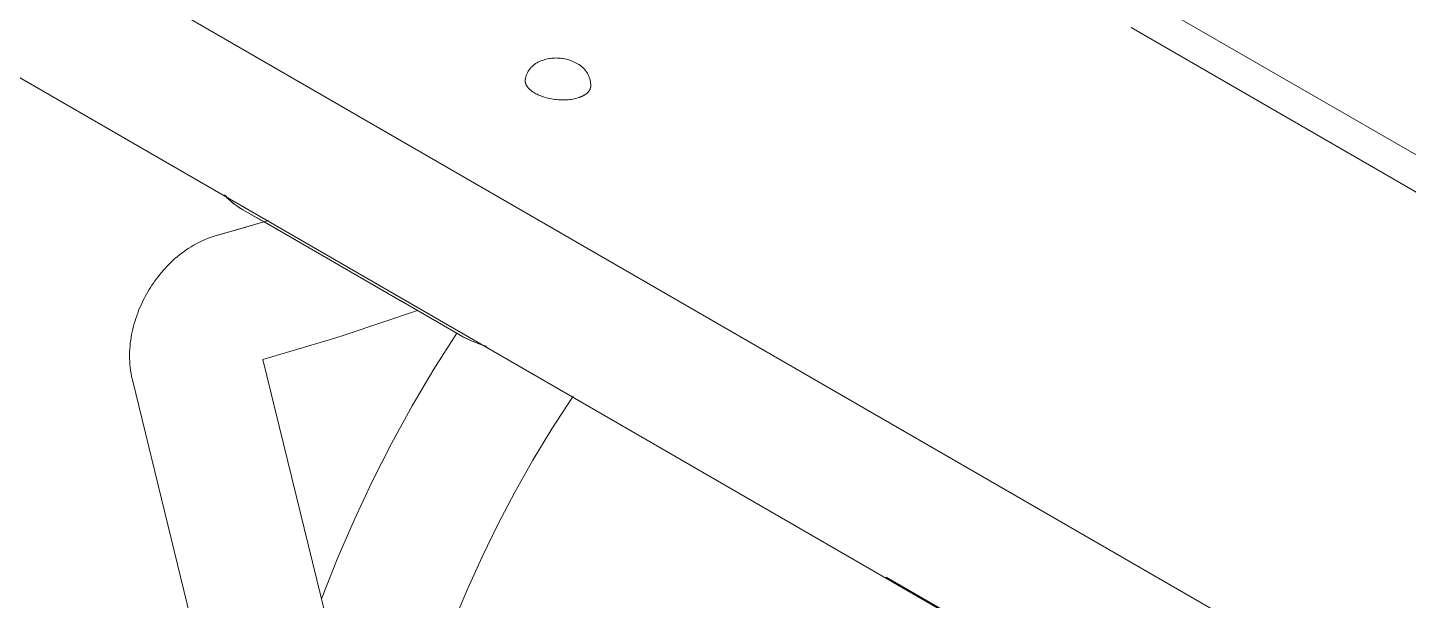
# Model space of a CAD drawing. Header units: millimetres. Extents: x -75 to 3710, y -20 to 2482.
# Drawn here: x 2505 to 2753.6, y 1238.3 to 1341.4 of the extents above; entities that cross this region are included whole.
import ezdxf

# ---------------------------------------------------------------- set-up
doc = ezdxf.new("R2010")
doc.units = ezdxf.units.MM
doc.layers.add('ZANO_R', color=7, linetype='Continuous', lineweight=0)

msp = doc.modelspace()

# ---------------------------------------------------------------- linework, layer by layer
at = {"layer": 'ZANO_R'}
for p, q in [((2546.64, 1438.74), (3541.44, 864.39)), ((3440.53, 819.73), (2445.72, 1394.08)), ((2603.52, 1274.64), (2441.46, 1368.21)), ((2703.69, 1341.36), (3374.37, 954.14)), ((2596.5, 1334.89), (2596.62, 1334.97)), ((2596.5, 1334.89), (2596.62, 1334.97)), ((2596.5, 1334.89), (2596.62, 1334.97)), ((2596.62, 1334.97), (2596.75, 1335.05)), ((2596.62, 1334.97), (2596.75, 1335.05)), ((2596.62, 1334.97), (2596.75, 1335.05)), ((2596.75, 1335.05), (2596.88, 1335.12)), ((2596.75, 1335.05), (2596.88, 1335.12)), ((2596.75, 1335.05), (2596.88, 1335.12)), ((2596.88, 1335.12), (2597.01, 1335.18)), ((2596.88, 1335.12), (2597.01, 1335.18)), ((2596.88, 1335.12), (2597.01, 1335.18)), ((2597.01, 1335.18), (2597.15, 1335.25)), ((2597.01, 1335.18), (2597.15, 1335.25)), ((2597.01, 1335.18), (2597.15, 1335.25)), ((2597.15, 1335.25), (2597.28, 1335.3)), ((2597.15, 1335.25), (2597.28, 1335.3)), ((2597.15, 1335.25), (2597.28, 1335.3)), ((2597.28, 1335.3), (2597.42, 1335.36)), ((2597.28, 1335.3), (2597.42, 1335.36)), ((2597.28, 1335.3), (2597.42, 1335.36)), ((2597.42, 1335.36), (2597.66, 1335.45)), ((2597.42, 1335.36), (2597.66, 1335.45)), ((2597.42, 1335.36), (2597.66, 1335.45)), ((2597.66, 1335.45), (2597.91, 1335.53)), ((2597.66, 1335.45), (2597.91, 1335.53)), ((2597.66, 1335.45), (2597.91, 1335.53)), ((2597.91, 1335.53), (2598.16, 1335.61)), ((2597.91, 1335.53), (2598.16, 1335.61)), ((2597.91, 1335.53), (2598.16, 1335.61)), ((2598.16, 1335.61), (2598.4, 1335.67)), ((2598.16, 1335.61), (2598.4, 1335.67)), ((2598.16, 1335.61), (2598.4, 1335.67)), ((2598.4, 1335.67), (2598.66, 1335.73)), ((2598.4, 1335.67), (2598.66, 1335.73)), ((2598.4, 1335.67), (2598.66, 1335.73)), ((2598.66, 1335.73), (2598.91, 1335.78)), ((2598.66, 1335.73), (2598.91, 1335.78)), ((2598.66, 1335.73), (2598.91, 1335.78)), ((2598.91, 1335.78), (2599.16, 1335.82)), ((2598.91, 1335.78), (2599.16, 1335.82)), ((2598.91, 1335.78), (2599.16, 1335.82)), ((2599.16, 1335.82), (2599.42, 1335.85)), ((2599.16, 1335.82), (2599.42, 1335.85)), ((2599.16, 1335.82), (2599.42, 1335.85)), ((2599.42, 1335.85), (2599.68, 1335.88)), ((2599.42, 1335.85), (2599.68, 1335.88)), ((2599.42, 1335.85), (2599.68, 1335.88)), ((2599.68, 1335.88), (2599.94, 1335.89)), ((2599.68, 1335.88), (2599.94, 1335.89)), ((2599.68, 1335.88), (2599.94, 1335.89)), ((2599.94, 1335.89), (2600.19, 1335.9)), ((2599.94, 1335.89), (2600.19, 1335.9)), ((2599.94, 1335.89), (2600.19, 1335.9)), ((2600.19, 1335.9), (2600.45, 1335.89)), ((2600.19, 1335.9), (2600.45, 1335.89)), ((2600.19, 1335.9), (2600.45, 1335.89)), ((2600.45, 1335.89), (2600.71, 1335.88)), ((2600.45, 1335.89), (2600.71, 1335.88)), ((2600.45, 1335.89), (2600.71, 1335.88)), ((2600.71, 1335.88), (2600.97, 1335.86)), ((2600.71, 1335.88), (2600.97, 1335.86)), ((2600.71, 1335.88), (2600.97, 1335.86)), ((2600.97, 1335.86), (2601.22, 1335.83)), ((2600.97, 1335.86), (2601.22, 1335.83)), ((2600.97, 1335.86), (2601.22, 1335.83)), ((2601.22, 1335.83), (2601.48, 1335.79)), ((2601.22, 1335.83), (2601.48, 1335.79)), ((2601.22, 1335.83), (2601.48, 1335.79)), ((2601.48, 1335.79), (2601.73, 1335.74)), ((2601.48, 1335.79), (2601.73, 1335.74)), ((2601.48, 1335.79), (2601.73, 1335.74)), ((2601.73, 1335.74), (2601.98, 1335.69)), ((2601.73, 1335.74), (2601.98, 1335.69)), ((2601.73, 1335.74), (2601.98, 1335.69)), ((2601.98, 1335.69), (2602.23, 1335.62)), ((2601.98, 1335.69), (2602.23, 1335.62)), ((2601.98, 1335.69), (2602.23, 1335.62)), ((2602.23, 1335.62), (2602.48, 1335.55)), ((2602.23, 1335.62), (2602.48, 1335.55)), ((2602.23, 1335.62), (2602.48, 1335.55)), ((2602.48, 1335.55), (2602.73, 1335.46)), ((2602.48, 1335.55), (2602.73, 1335.46)), ((2602.48, 1335.55), (2602.73, 1335.46)), ((2602.73, 1335.46), (2602.97, 1335.37)), ((2602.73, 1335.46), (2602.97, 1335.37)), ((2602.73, 1335.46), (2602.97, 1335.37)), ((2602.97, 1335.37), (2603.21, 1335.28)), ((2602.97, 1335.37), (2603.21, 1335.28)), ((2602.97, 1335.37), (2603.21, 1335.28)), ((2603.21, 1335.28), (2603.44, 1335.17)), ((2603.21, 1335.28), (2603.44, 1335.17)), ((2603.21, 1335.28), (2603.44, 1335.17)), ((2603.44, 1335.17), (2603.67, 1335.05)), ((2603.44, 1335.17), (2603.67, 1335.05)), ((2603.44, 1335.17), (2603.67, 1335.05)), ((2603.67, 1335.05), (2603.9, 1334.93)), ((2603.67, 1335.05), (2603.9, 1334.93)), ((2603.67, 1335.05), (2603.9, 1334.93)), ((2603.9, 1334.93), (2604.04, 1334.86)), ((2603.9, 1334.93), (2604.04, 1334.86)), ((2603.9, 1334.93), (2604.04, 1334.86)), ((2594.72, 1332.42), (2594.76, 1332.56)), ((2594.72, 1332.42), (2594.76, 1332.56)), ((2594.72, 1332.42), (2594.76, 1332.56)), ((2594.76, 1332.56), (2594.8, 1332.7)), ((2594.76, 1332.56), (2594.8, 1332.7)), ((2594.76, 1332.56), (2594.8, 1332.7)), ((2594.8, 1332.7), (2594.86, 1332.84)), ((2594.8, 1332.7), (2594.86, 1332.84)), ((2594.8, 1332.7), (2594.86, 1332.84)), ((2594.86, 1332.84), (2594.91, 1332.98)), ((2594.86, 1332.84), (2594.91, 1332.98)), ((2594.86, 1332.84), (2594.91, 1332.98)), ((2594.91, 1332.98), (2594.97, 1333.11)), ((2594.91, 1332.98), (2594.97, 1333.11)), ((2594.91, 1332.98), (2594.97, 1333.11)), ((2594.97, 1333.11), (2595.04, 1333.25)), ((2594.97, 1333.11), (2595.04, 1333.25)), ((2594.97, 1333.11), (2595.04, 1333.25)), ((2595.04, 1333.25), (2595.1, 1333.38)), ((2595.04, 1333.25), (2595.1, 1333.38)), ((2595.04, 1333.25), (2595.1, 1333.38)), ((2595.1, 1333.38), (2595.18, 1333.51)), ((2595.1, 1333.38), (2595.18, 1333.51)), ((2595.1, 1333.38), (2595.18, 1333.51)), ((2595.18, 1333.51), (2595.26, 1333.63)), ((2595.18, 1333.51), (2595.26, 1333.63)), ((2595.18, 1333.51), (2595.26, 1333.63)), ((2595.26, 1333.63), (2595.34, 1333.75)), ((2595.26, 1333.63), (2595.34, 1333.75)), ((2595.26, 1333.63), (2595.34, 1333.75)), ((2595.34, 1333.75), (2595.43, 1333.88)), ((2595.34, 1333.75), (2595.43, 1333.88)), ((2595.34, 1333.75), (2595.43, 1333.88)), ((2595.43, 1333.88), (2595.52, 1333.99)), ((2595.43, 1333.88), (2595.52, 1333.99)), ((2595.43, 1333.88), (2595.52, 1333.99)), ((2595.52, 1333.99), (2595.61, 1334.11)), ((2595.52, 1333.99), (2595.61, 1334.11)), ((2595.52, 1333.99), (2595.61, 1334.11)), ((2595.61, 1334.11), (2595.71, 1334.22)), ((2595.61, 1334.11), (2595.71, 1334.22)), ((2595.61, 1334.11), (2595.71, 1334.22)), ((2595.71, 1334.22), (2595.81, 1334.33)), ((2595.71, 1334.22), (2595.81, 1334.33)), ((2595.71, 1334.22), (2595.81, 1334.33)), ((2595.81, 1334.33), (2595.92, 1334.43)), ((2595.81, 1334.33), (2595.92, 1334.43)), ((2595.81, 1334.33), (2595.92, 1334.43)), ((2595.92, 1334.43), (2596.03, 1334.53)), ((2595.92, 1334.43), (2596.03, 1334.53)), ((2595.92, 1334.43), (2596.03, 1334.53)), ((2596.03, 1334.53), (2596.14, 1334.63)), ((2596.03, 1334.53), (2596.14, 1334.63)), ((2596.03, 1334.53), (2596.14, 1334.63)), ((2596.14, 1334.63), (2596.26, 1334.72)), ((2596.14, 1334.63), (2596.26, 1334.72)), ((2596.14, 1334.63), (2596.26, 1334.72)), ((2596.26, 1334.72), (2596.38, 1334.81)), ((2596.26, 1334.72), (2596.38, 1334.81)), ((2596.26, 1334.72), (2596.38, 1334.81)), ((2596.38, 1334.81), (2596.5, 1334.89)), ((2596.38, 1334.81), (2596.5, 1334.89)), ((2596.38, 1334.81), (2596.5, 1334.89)), ((2604.04, 1334.86), (2604.18, 1334.78)), ((2604.04, 1334.86), (2604.18, 1334.78)), ((2604.04, 1334.86), (2604.18, 1334.78)), ((2604.18, 1334.78), (2604.31, 1334.7)), ((2604.18, 1334.78), (2604.31, 1334.7)), ((2604.18, 1334.78), (2604.31, 1334.7)), ((2604.31, 1334.7), (2604.44, 1334.62)), ((2604.31, 1334.7), (2604.44, 1334.62)), ((2604.31, 1334.7), (2604.44, 1334.62)), ((2604.44, 1334.62), (2604.57, 1334.53)), ((2604.44, 1334.62), (2604.57, 1334.53)), ((2604.44, 1334.62), (2604.57, 1334.53)), ((2604.57, 1334.53), (2604.69, 1334.43)), ((2604.57, 1334.53), (2604.69, 1334.43)), ((2604.57, 1334.53), (2604.69, 1334.43)), ((2604.69, 1334.43), (2604.82, 1334.33)), ((2604.69, 1334.43), (2604.82, 1334.33)), ((2604.69, 1334.43), (2604.82, 1334.33)), ((2604.82, 1334.33), (2604.93, 1334.23)), ((2604.82, 1334.33), (2604.93, 1334.23)), ((2604.82, 1334.33), (2604.93, 1334.23)), ((2604.93, 1334.23), (2605.05, 1334.12)), ((2604.93, 1334.23), (2605.05, 1334.12)), ((2604.93, 1334.23), (2605.05, 1334.12)), ((2605.05, 1334.12), (2605.16, 1334.01)), ((2605.05, 1334.12), (2605.16, 1334.01)), ((2605.05, 1334.12), (2605.16, 1334.01)), ((2605.16, 1334.01), (2605.27, 1333.9)), ((2605.16, 1334.01), (2605.27, 1333.9)), ((2605.16, 1334.01), (2605.27, 1333.9)), ((2605.27, 1333.9), (2605.37, 1333.78)), ((2605.27, 1333.9), (2605.37, 1333.78)), ((2605.27, 1333.9), (2605.37, 1333.78)), ((2605.37, 1333.78), (2605.47, 1333.66)), ((2605.37, 1333.78), (2605.47, 1333.66)), ((2605.37, 1333.78), (2605.47, 1333.66)), ((2605.47, 1333.66), (2605.56, 1333.53)), ((2605.47, 1333.66), (2605.56, 1333.53)), ((2605.47, 1333.66), (2605.56, 1333.53)), ((2605.56, 1333.53), (2605.65, 1333.4)), ((2605.56, 1333.53), (2605.65, 1333.4)), ((2605.56, 1333.53), (2605.65, 1333.4)), ((2605.65, 1333.4), (2605.74, 1333.27)), ((2605.65, 1333.4), (2605.74, 1333.27)), ((2605.65, 1333.4), (2605.74, 1333.27)), ((2605.74, 1333.27), (2605.82, 1333.14)), ((2605.74, 1333.27), (2605.82, 1333.14)), ((2605.74, 1333.27), (2605.82, 1333.14)), ((2605.82, 1333.14), (2605.89, 1333)), ((2605.82, 1333.14), (2605.89, 1333)), ((2605.82, 1333.14), (2605.89, 1333)), ((2605.89, 1333), (2605.96, 1332.86)), ((2605.89, 1333), (2605.96, 1332.86)), ((2605.89, 1333), (2605.96, 1332.86)), ((2605.96, 1332.86), (2606.03, 1332.72)), ((2605.96, 1332.86), (2606.03, 1332.72)), ((2605.96, 1332.86), (2606.03, 1332.72)), ((2606.03, 1332.72), (2606.09, 1332.57)), ((2606.03, 1332.72), (2606.09, 1332.57)), ((2606.03, 1332.72), (2606.09, 1332.57)), ((2606.09, 1332.57), (2606.15, 1332.43)), ((2606.09, 1332.57), (2606.15, 1332.43)), ((2606.09, 1332.57), (2606.15, 1332.43)), ((2594.62, 1331.94), (2594.63, 1331.98)), ((2594.62, 1331.94), (2594.63, 1331.98)), ((2594.62, 1331.94), (2594.63, 1331.98)), ((2594.62, 1331.9), (2594.62, 1331.94)), ((2594.62, 1331.9), (2594.62, 1331.94)), ((2594.62, 1331.9), (2594.62, 1331.94)), ((2594.62, 1331.86), (2594.62, 1331.9)), ((2594.62, 1331.86), (2594.62, 1331.9)), ((2594.62, 1331.86), (2594.62, 1331.9)), ((2594.62, 1331.82), (2594.62, 1331.86)), ((2594.62, 1331.82), (2594.62, 1331.86)), ((2594.62, 1331.82), (2594.62, 1331.86)), ((2594.62, 1331.78), (2594.62, 1331.82)), ((2594.62, 1331.78), (2594.62, 1331.82)), ((2594.62, 1331.78), (2594.62, 1331.82)), ((2594.62, 1331.73), (2594.62, 1331.78)), ((2594.62, 1331.73), (2594.62, 1331.78)), ((2594.62, 1331.73), (2594.62, 1331.78)), ((2594.62, 1331.69), (2594.62, 1331.73)), ((2594.62, 1331.69), (2594.62, 1331.73)), ((2594.62, 1331.69), (2594.62, 1331.73)), ((2594.63, 1331.65), (2594.62, 1331.69)), ((2594.63, 1331.65), (2594.62, 1331.69)), ((2594.63, 1331.65), (2594.62, 1331.69)), ((2594.63, 1331.98), (2594.65, 1332.13)), ((2594.63, 1331.98), (2594.65, 1332.13)), ((2594.63, 1331.98), (2594.65, 1332.13)), ((2594.63, 1331.61), (2594.63, 1331.65)), ((2594.63, 1331.61), (2594.63, 1331.65)), ((2594.63, 1331.61), (2594.63, 1331.65)), ((2594.64, 1331.57), (2594.63, 1331.61)), ((2594.64, 1331.57), (2594.63, 1331.61)), ((2594.64, 1331.57), (2594.63, 1331.61)), ((2594.65, 1331.53), (2594.64, 1331.57)), ((2594.65, 1331.53), (2594.64, 1331.57)), ((2594.65, 1331.53), (2594.64, 1331.57)), ((2594.65, 1332.13), (2594.68, 1332.27)), ((2594.65, 1332.13), (2594.68, 1332.27)), ((2594.65, 1332.13), (2594.68, 1332.27)), ((2594.65, 1331.49), (2594.65, 1331.53)), ((2594.65, 1331.49), (2594.65, 1331.53)), ((2594.65, 1331.49), (2594.65, 1331.53)), ((2594.66, 1331.45), (2594.65, 1331.49)), ((2594.66, 1331.45), (2594.65, 1331.49)), ((2594.66, 1331.45), (2594.65, 1331.49)), ((2594.68, 1331.4), (2594.66, 1331.45)), ((2594.68, 1331.4), (2594.66, 1331.45)), ((2594.68, 1331.4), (2594.66, 1331.45)), ((2594.68, 1332.27), (2594.72, 1332.42)), ((2594.68, 1332.27), (2594.72, 1332.42)), ((2594.68, 1332.27), (2594.72, 1332.42)), ((2594.69, 1331.36), (2594.68, 1331.4)), ((2594.69, 1331.36), (2594.68, 1331.4)), ((2594.69, 1331.36), (2594.68, 1331.4)), ((2594.7, 1331.32), (2594.69, 1331.36)), ((2594.7, 1331.32), (2594.69, 1331.36)), ((2594.7, 1331.32), (2594.69, 1331.36)), ((2594.71, 1331.28), (2594.7, 1331.32)), ((2594.71, 1331.28), (2594.7, 1331.32)), ((2594.71, 1331.28), (2594.7, 1331.32)), ((2594.73, 1331.24), (2594.71, 1331.28)), ((2594.73, 1331.24), (2594.71, 1331.28)), ((2594.73, 1331.24), (2594.71, 1331.28)), ((2594.75, 1331.2), (2594.73, 1331.24)), ((2594.75, 1331.2), (2594.73, 1331.24)), ((2594.75, 1331.2), (2594.73, 1331.24)), ((2594.76, 1331.16), (2594.75, 1331.2)), ((2594.76, 1331.16), (2594.75, 1331.2)), ((2594.76, 1331.16), (2594.75, 1331.2)), ((2594.78, 1331.12), (2594.76, 1331.16)), ((2594.78, 1331.12), (2594.76, 1331.16)), ((2594.78, 1331.12), (2594.76, 1331.16)), ((2594.8, 1331.08), (2594.78, 1331.12)), ((2594.8, 1331.08), (2594.78, 1331.12)), ((2594.8, 1331.08), (2594.78, 1331.12)), ((2594.82, 1331.03), (2594.8, 1331.08)), ((2594.82, 1331.03), (2594.8, 1331.08)), ((2594.82, 1331.03), (2594.8, 1331.08)), ((2594.84, 1330.99), (2594.82, 1331.03)), ((2594.84, 1330.99), (2594.82, 1331.03)), ((2594.84, 1330.99), (2594.82, 1331.03)), ((2594.87, 1330.95), (2594.84, 1330.99)), ((2594.87, 1330.95), (2594.84, 1330.99)), ((2594.87, 1330.95), (2594.84, 1330.99)), ((2594.89, 1330.91), (2594.87, 1330.95)), ((2594.89, 1330.91), (2594.87, 1330.95)), ((2594.89, 1330.91), (2594.87, 1330.95)), ((2594.91, 1330.87), (2594.89, 1330.91)), ((2594.91, 1330.87), (2594.89, 1330.91)), ((2594.91, 1330.87), (2594.89, 1330.91)), ((2594.94, 1330.83), (2594.91, 1330.87)), ((2594.94, 1330.83), (2594.91, 1330.87)), ((2594.94, 1330.83), (2594.91, 1330.87)), ((2594.97, 1330.79), (2594.94, 1330.83)), ((2594.97, 1330.79), (2594.94, 1330.83)), ((2594.97, 1330.79), (2594.94, 1330.83)), ((2594.99, 1330.75), (2594.97, 1330.79)), ((2594.99, 1330.75), (2594.97, 1330.79)), ((2594.99, 1330.75), (2594.97, 1330.79)), ((2595.02, 1330.71), (2594.99, 1330.75)), ((2595.02, 1330.71), (2594.99, 1330.75)), ((2595.02, 1330.71), (2594.99, 1330.75)), ((2595.05, 1330.68), (2595.02, 1330.71)), ((2595.05, 1330.68), (2595.02, 1330.71)), ((2595.05, 1330.68), (2595.02, 1330.71)), ((2595.11, 1330.6), (2595.05, 1330.68)), ((2595.11, 1330.6), (2595.05, 1330.68)), ((2595.11, 1330.6), (2595.05, 1330.68)), ((2595.18, 1330.52), (2595.11, 1330.6)), ((2595.18, 1330.52), (2595.11, 1330.6)), ((2595.18, 1330.52), (2595.11, 1330.6)), ((2595.24, 1330.45), (2595.18, 1330.52)), ((2595.24, 1330.45), (2595.18, 1330.52)), ((2595.24, 1330.45), (2595.18, 1330.52)), ((2595.31, 1330.37), (2595.24, 1330.45)), ((2595.31, 1330.37), (2595.24, 1330.45)), ((2595.31, 1330.37), (2595.24, 1330.45)), ((2595.39, 1330.3), (2595.31, 1330.37)), ((2595.39, 1330.3), (2595.31, 1330.37)), ((2595.39, 1330.3), (2595.31, 1330.37)), ((2595.46, 1330.23), (2595.39, 1330.3)), ((2595.46, 1330.23), (2595.39, 1330.3)), ((2595.46, 1330.23), (2595.39, 1330.3)), ((2595.54, 1330.16), (2595.46, 1330.23)), ((2595.54, 1330.16), (2595.46, 1330.23)), ((2595.54, 1330.16), (2595.46, 1330.23)), ((2595.63, 1330.09), (2595.54, 1330.16)), ((2595.63, 1330.09), (2595.54, 1330.16)), ((2595.63, 1330.09), (2595.54, 1330.16)), ((2595.71, 1330.02), (2595.63, 1330.09)), ((2595.71, 1330.02), (2595.63, 1330.09)), ((2595.71, 1330.02), (2595.63, 1330.09)), ((2595.8, 1329.95), (2595.71, 1330.02)), ((2595.8, 1329.95), (2595.71, 1330.02)), ((2595.8, 1329.95), (2595.71, 1330.02)), ((2595.89, 1329.89), (2595.8, 1329.95)), ((2595.89, 1329.89), (2595.8, 1329.95)), ((2595.89, 1329.89), (2595.8, 1329.95)), ((2606.11, 1329.96), (2606.09, 1329.93)), ((2606.11, 1329.96), (2606.09, 1329.93)), ((2606.11, 1329.96), (2606.09, 1329.93)), ((2606.13, 1329.99), (2606.11, 1329.96)), ((2606.13, 1329.99), (2606.11, 1329.96)), ((2606.13, 1329.99), (2606.11, 1329.96)), ((2606.15, 1330.03), (2606.13, 1329.99)), ((2606.15, 1330.03), (2606.13, 1329.99)), ((2606.15, 1330.03), (2606.13, 1329.99)), ((2606.15, 1332.43), (2606.2, 1332.28)), ((2606.15, 1332.43), (2606.2, 1332.28)), ((2606.15, 1332.43), (2606.2, 1332.28)), ((2606.17, 1330.06), (2606.15, 1330.03)), ((2606.17, 1330.06), (2606.15, 1330.03)), ((2606.17, 1330.06), (2606.15, 1330.03)), ((2606.19, 1330.09), (2606.17, 1330.06)), ((2606.19, 1330.09), (2606.17, 1330.06)), ((2606.19, 1330.09), (2606.17, 1330.06)), ((2606.21, 1330.12), (2606.19, 1330.09)), ((2606.21, 1330.12), (2606.19, 1330.09)), ((2606.21, 1330.12), (2606.19, 1330.09)), ((2606.2, 1332.28), (2606.24, 1332.13)), ((2606.2, 1332.28), (2606.24, 1332.13)), ((2606.2, 1332.28), (2606.24, 1332.13)), ((2606.23, 1330.15), (2606.21, 1330.12)), ((2606.23, 1330.15), (2606.21, 1330.12)), ((2606.23, 1330.15), (2606.21, 1330.12)), ((2606.25, 1330.19), (2606.23, 1330.15)), ((2606.25, 1330.19), (2606.23, 1330.15)), ((2606.25, 1330.19), (2606.23, 1330.15)), ((2606.24, 1332.13), (2606.29, 1331.98)), ((2606.24, 1332.13), (2606.29, 1331.98)), ((2606.24, 1332.13), (2606.29, 1331.98)), ((2606.26, 1330.22), (2606.25, 1330.19)), ((2606.26, 1330.22), (2606.25, 1330.19)), ((2606.26, 1330.22), (2606.25, 1330.19)), ((2606.28, 1330.25), (2606.26, 1330.22)), ((2606.28, 1330.25), (2606.26, 1330.22)), ((2606.28, 1330.25), (2606.26, 1330.22)), ((2606.3, 1330.29), (2606.28, 1330.25)), ((2606.3, 1330.29), (2606.28, 1330.25)), ((2606.3, 1330.29), (2606.28, 1330.25)), ((2606.29, 1331.98), (2606.32, 1331.83)), ((2606.29, 1331.98), (2606.32, 1331.83)), ((2606.29, 1331.98), (2606.32, 1331.83)), ((2606.31, 1330.32), (2606.3, 1330.29)), ((2606.31, 1330.32), (2606.3, 1330.29)), ((2606.31, 1330.32), (2606.3, 1330.29)), ((2606.32, 1330.35), (2606.31, 1330.32)), ((2606.32, 1330.35), (2606.31, 1330.32)), ((2606.32, 1330.35), (2606.31, 1330.32)), ((2606.32, 1331.83), (2606.35, 1331.67)), ((2606.32, 1331.83), (2606.35, 1331.67)), ((2606.32, 1331.83), (2606.35, 1331.67)), ((2606.34, 1330.39), (2606.32, 1330.35)), ((2606.34, 1330.39), (2606.32, 1330.35)), ((2606.34, 1330.39), (2606.32, 1330.35)), ((2606.35, 1330.42), (2606.34, 1330.39)), ((2606.35, 1330.42), (2606.34, 1330.39)), ((2606.35, 1330.42), (2606.34, 1330.39)), ((2606.35, 1331.67), (2606.37, 1331.52)), ((2606.35, 1331.67), (2606.37, 1331.52)), ((2606.35, 1331.67), (2606.37, 1331.52)), ((2606.36, 1330.46), (2606.35, 1330.42)), ((2606.36, 1330.46), (2606.35, 1330.42)), ((2606.36, 1330.46), (2606.35, 1330.42)), ((2606.37, 1330.49), (2606.36, 1330.46)), ((2606.37, 1330.49), (2606.36, 1330.46)), ((2606.37, 1330.49), (2606.36, 1330.46)), ((2606.37, 1331.52), (2606.39, 1331.36)), ((2606.37, 1331.52), (2606.39, 1331.36)), ((2606.37, 1331.52), (2606.39, 1331.36)), ((2606.38, 1330.52), (2606.37, 1330.49)), ((2606.38, 1330.52), (2606.37, 1330.49)), ((2606.38, 1330.52), (2606.37, 1330.49)), ((2606.39, 1330.56), (2606.38, 1330.52)), ((2606.39, 1330.56), (2606.38, 1330.52)), ((2606.39, 1330.56), (2606.38, 1330.52)), ((2606.39, 1331.36), (2606.41, 1331.2)), ((2606.39, 1331.36), (2606.41, 1331.2)), ((2606.39, 1331.36), (2606.41, 1331.2)), ((2606.4, 1330.63), (2606.39, 1330.59)), ((2606.4, 1330.63), (2606.39, 1330.59)), ((2606.4, 1330.63), (2606.39, 1330.59)), ((2606.39, 1330.59), (2606.39, 1330.56)), ((2606.39, 1330.59), (2606.39, 1330.56)), ((2606.39, 1330.59), (2606.39, 1330.56)), ((2606.41, 1330.66), (2606.4, 1330.63)), ((2606.41, 1330.66), (2606.4, 1330.63)), ((2606.41, 1330.66), (2606.4, 1330.63)), ((2606.41, 1331.2), (2606.42, 1331.05)), ((2606.41, 1331.2), (2606.42, 1331.05)), ((2606.41, 1331.2), (2606.42, 1331.05)), ((2606.42, 1330.73), (2606.41, 1330.7)), ((2606.42, 1330.73), (2606.41, 1330.7)), ((2606.42, 1330.73), (2606.41, 1330.7)), ((2606.41, 1330.7), (2606.41, 1330.66)), ((2606.41, 1330.7), (2606.41, 1330.66)), ((2606.41, 1330.7), (2606.41, 1330.66)), ((2606.42, 1331.05), (2606.42, 1330.89)), ((2606.42, 1331.05), (2606.42, 1330.89)), ((2606.42, 1331.05), (2606.42, 1330.89)), ((2606.42, 1330.89), (2606.42, 1330.73)), ((2606.42, 1330.89), (2606.42, 1330.73)), ((2606.42, 1330.89), (2606.42, 1330.73)), ((2595.98, 1329.82), (2595.89, 1329.89)), ((2595.98, 1329.82), (2595.89, 1329.89)), ((2595.98, 1329.82), (2595.89, 1329.89)), ((2596.07, 1329.76), (2595.98, 1329.82)), ((2596.07, 1329.76), (2595.98, 1329.82)), ((2596.07, 1329.76), (2595.98, 1329.82)), ((2596.17, 1329.7), (2596.07, 1329.76)), ((2596.17, 1329.7), (2596.07, 1329.76)), ((2596.17, 1329.7), (2596.07, 1329.76)), ((2596.27, 1329.64), (2596.17, 1329.7)), ((2596.27, 1329.64), (2596.17, 1329.7)), ((2596.27, 1329.64), (2596.17, 1329.7)), ((2596.36, 1329.58), (2596.27, 1329.64)), ((2596.36, 1329.58), (2596.27, 1329.64)), ((2596.36, 1329.58), (2596.27, 1329.64)), ((2596.55, 1329.47), (2596.36, 1329.58)), ((2596.55, 1329.47), (2596.36, 1329.58)), ((2596.55, 1329.47), (2596.36, 1329.58)), ((2596.76, 1329.37), (2596.55, 1329.47)), ((2596.76, 1329.37), (2596.55, 1329.47)), ((2596.76, 1329.37), (2596.55, 1329.47)), ((2596.97, 1329.27), (2596.76, 1329.37)), ((2596.97, 1329.27), (2596.76, 1329.37)), ((2596.97, 1329.27), (2596.76, 1329.37)), ((2597.2, 1329.17), (2596.97, 1329.27)), ((2597.2, 1329.17), (2596.97, 1329.27)), ((2597.2, 1329.17), (2596.97, 1329.27)), ((2597.43, 1329.07), (2597.2, 1329.17)), ((2597.43, 1329.07), (2597.2, 1329.17)), ((2597.43, 1329.07), (2597.2, 1329.17)), ((2597.68, 1328.98), (2597.43, 1329.07)), ((2597.68, 1328.98), (2597.43, 1329.07)), ((2597.68, 1328.98), (2597.43, 1329.07)), ((2597.93, 1328.9), (2597.68, 1328.98)), ((2597.93, 1328.9), (2597.68, 1328.98)), ((2597.93, 1328.9), (2597.68, 1328.98)), ((2598.2, 1328.81), (2597.93, 1328.9)), ((2598.2, 1328.81), (2597.93, 1328.9)), ((2598.2, 1328.81), (2597.93, 1328.9)), ((2598.47, 1328.74), (2598.2, 1328.81)), ((2598.47, 1328.74), (2598.2, 1328.81)), ((2598.47, 1328.74), (2598.2, 1328.81)), ((2598.75, 1328.67), (2598.47, 1328.74)), ((2598.75, 1328.67), (2598.47, 1328.74)), ((2598.75, 1328.67), (2598.47, 1328.74)), ((2599.04, 1328.6), (2598.75, 1328.67)), ((2599.04, 1328.6), (2598.75, 1328.67)), ((2599.04, 1328.6), (2598.75, 1328.67)), ((2599.33, 1328.55), (2599.04, 1328.6)), ((2599.33, 1328.55), (2599.04, 1328.6)), ((2599.33, 1328.55), (2599.04, 1328.6)), ((2599.63, 1328.5), (2599.33, 1328.55)), ((2599.63, 1328.5), (2599.33, 1328.55)), ((2599.63, 1328.5), (2599.33, 1328.55)), ((2599.94, 1328.45), (2599.63, 1328.5)), ((2599.94, 1328.45), (2599.63, 1328.5)), ((2599.94, 1328.45), (2599.63, 1328.5)), ((2600.24, 1328.42), (2599.94, 1328.45)), ((2600.24, 1328.42), (2599.94, 1328.45)), ((2600.24, 1328.42), (2599.94, 1328.45)), ((2600.54, 1328.39), (2600.24, 1328.42)), ((2600.54, 1328.39), (2600.24, 1328.42)), ((2600.54, 1328.39), (2600.24, 1328.42)), ((2600.85, 1328.37), (2600.54, 1328.39)), ((2600.85, 1328.37), (2600.54, 1328.39)), ((2600.85, 1328.37), (2600.54, 1328.39)), ((2601.15, 1328.36), (2600.85, 1328.37)), ((2601.15, 1328.36), (2600.85, 1328.37)), ((2601.15, 1328.36), (2600.85, 1328.37)), ((2601.46, 1328.36), (2601.15, 1328.36)), ((2601.46, 1328.36), (2601.15, 1328.36)), ((2601.46, 1328.36), (2601.15, 1328.36)), ((2601.75, 1328.36), (2601.46, 1328.36)), ((2601.75, 1328.36), (2601.46, 1328.36)), ((2601.75, 1328.36), (2601.46, 1328.36)), ((2602.05, 1328.37), (2601.75, 1328.36)), ((2602.05, 1328.37), (2601.75, 1328.36)), ((2602.05, 1328.37), (2601.75, 1328.36)), ((2602.33, 1328.39), (2602.05, 1328.37)), ((2602.33, 1328.39), (2602.05, 1328.37)), ((2602.33, 1328.39), (2602.05, 1328.37)), ((2602.61, 1328.42), (2602.33, 1328.39)), ((2602.61, 1328.42), (2602.33, 1328.39)), ((2602.61, 1328.42), (2602.33, 1328.39)), ((2602.89, 1328.45), (2602.61, 1328.42)), ((2602.89, 1328.45), (2602.61, 1328.42)), ((2602.89, 1328.45), (2602.61, 1328.42)), ((2603.15, 1328.49), (2602.89, 1328.45)), ((2603.15, 1328.49), (2602.89, 1328.45)), ((2603.15, 1328.49), (2602.89, 1328.45)), ((2603.41, 1328.54), (2603.15, 1328.49)), ((2603.41, 1328.54), (2603.15, 1328.49)), ((2603.41, 1328.54), (2603.15, 1328.49)), ((2603.65, 1328.6), (2603.41, 1328.54)), ((2603.65, 1328.6), (2603.41, 1328.54)), ((2603.65, 1328.6), (2603.41, 1328.54)), ((2603.89, 1328.65), (2603.65, 1328.6)), ((2603.89, 1328.65), (2603.65, 1328.6)), ((2603.89, 1328.65), (2603.65, 1328.6)), ((2604.11, 1328.72), (2603.89, 1328.65)), ((2604.11, 1328.72), (2603.89, 1328.65)), ((2604.11, 1328.72), (2603.89, 1328.65)), ((2604.32, 1328.79), (2604.11, 1328.72)), ((2604.32, 1328.79), (2604.11, 1328.72)), ((2604.32, 1328.79), (2604.11, 1328.72)), ((2604.42, 1328.82), (2604.32, 1328.79)), ((2604.42, 1328.82), (2604.32, 1328.79)), ((2604.42, 1328.82), (2604.32, 1328.79)), ((2604.52, 1328.86), (2604.42, 1328.82)), ((2604.52, 1328.86), (2604.42, 1328.82)), ((2604.52, 1328.86), (2604.42, 1328.82)), ((2604.62, 1328.9), (2604.52, 1328.86)), ((2604.62, 1328.9), (2604.52, 1328.86)), ((2604.62, 1328.9), (2604.52, 1328.86)), ((2604.71, 1328.94), (2604.62, 1328.9)), ((2604.71, 1328.94), (2604.62, 1328.9)), ((2604.71, 1328.94), (2604.62, 1328.9)), ((2604.8, 1328.97), (2604.71, 1328.94)), ((2604.8, 1328.97), (2604.71, 1328.94)), ((2604.8, 1328.97), (2604.71, 1328.94)), ((2604.88, 1329.01), (2604.8, 1328.97)), ((2604.88, 1329.01), (2604.8, 1328.97)), ((2604.88, 1329.01), (2604.8, 1328.97)), ((2604.96, 1329.05), (2604.88, 1329.01)), ((2604.96, 1329.05), (2604.88, 1329.01)), ((2604.96, 1329.05), (2604.88, 1329.01)), ((2605.04, 1329.09), (2604.96, 1329.05)), ((2605.04, 1329.09), (2604.96, 1329.05)), ((2605.04, 1329.09), (2604.96, 1329.05)), ((2605.12, 1329.14), (2605.04, 1329.09)), ((2605.12, 1329.14), (2605.04, 1329.09)), ((2605.12, 1329.14), (2605.04, 1329.09)), ((2605.2, 1329.18), (2605.12, 1329.14)), ((2605.2, 1329.18), (2605.12, 1329.14)), ((2605.2, 1329.18), (2605.12, 1329.14)), ((2605.28, 1329.23), (2605.2, 1329.18)), ((2605.28, 1329.23), (2605.2, 1329.18)), ((2605.28, 1329.23), (2605.2, 1329.18)), ((2605.35, 1329.27), (2605.28, 1329.23)), ((2605.35, 1329.27), (2605.28, 1329.23)), ((2605.35, 1329.27), (2605.28, 1329.23)), ((2605.43, 1329.32), (2605.35, 1329.27)), ((2605.43, 1329.32), (2605.35, 1329.27)), ((2605.43, 1329.32), (2605.35, 1329.27)), ((2605.5, 1329.37), (2605.43, 1329.32)), ((2605.5, 1329.37), (2605.43, 1329.32)), ((2605.5, 1329.37), (2605.43, 1329.32)), ((2605.57, 1329.42), (2605.5, 1329.37)), ((2605.57, 1329.42), (2605.5, 1329.37)), ((2605.57, 1329.42), (2605.5, 1329.37)), ((2605.64, 1329.47), (2605.57, 1329.42)), ((2605.64, 1329.47), (2605.57, 1329.42)), ((2605.64, 1329.47), (2605.57, 1329.42)), ((2605.7, 1329.53), (2605.64, 1329.47)), ((2605.7, 1329.53), (2605.64, 1329.47)), ((2605.7, 1329.53), (2605.64, 1329.47)), ((2605.76, 1329.58), (2605.7, 1329.53)), ((2605.76, 1329.58), (2605.7, 1329.53)), ((2605.76, 1329.58), (2605.7, 1329.53)), ((2605.82, 1329.64), (2605.76, 1329.58)), ((2605.82, 1329.64), (2605.76, 1329.58)), ((2605.82, 1329.64), (2605.76, 1329.58)), ((2605.88, 1329.69), (2605.82, 1329.64)), ((2605.88, 1329.69), (2605.82, 1329.64)), ((2605.88, 1329.69), (2605.82, 1329.64)), ((2605.94, 1329.75), (2605.88, 1329.69)), ((2605.94, 1329.75), (2605.88, 1329.69)), ((2605.94, 1329.75), (2605.88, 1329.69)), ((2605.99, 1329.81), (2605.94, 1329.75)), ((2605.99, 1329.81), (2605.94, 1329.75)), ((2605.99, 1329.81), (2605.94, 1329.75)), ((2606.02, 1329.84), (2605.99, 1329.81)), ((2606.02, 1329.84), (2605.99, 1329.81)), ((2606.02, 1329.84), (2605.99, 1329.81)), ((2606.04, 1329.87), (2606.02, 1329.84)), ((2606.04, 1329.87), (2606.02, 1329.84)), ((2606.04, 1329.87), (2606.02, 1329.84)), ((2606.06, 1329.9), (2606.04, 1329.87)), ((2606.06, 1329.9), (2606.04, 1329.87)), ((2606.06, 1329.9), (2606.04, 1329.87)), ((2606.09, 1329.93), (2606.06, 1329.9)), ((2606.09, 1329.93), (2606.06, 1329.9)), ((2606.09, 1329.93), (2606.06, 1329.9)), ((2540.76, 1310.94), (2540.47, 1311.26)), ((2540.76, 1310.94), (2540.47, 1311.26)), ((2540.76, 1310.94), (2540.47, 1311.26)), ((2541.06, 1310.64), (2540.76, 1310.94)), ((2541.05, 1310.64), (2540.76, 1310.94)), ((2541.06, 1310.64), (2540.76, 1310.94)), ((2541.2, 1310.49), (2540.87, 1310.81)), ((2541.37, 1310.34), (2541.05, 1310.64)), ((2541.37, 1310.34), (2541.06, 1310.64)), ((2541.37, 1310.34), (2541.06, 1310.64)), ((2541.54, 1310.18), (2541.2, 1310.49)), ((2541.69, 1310.06), (2541.37, 1310.34)), ((2541.69, 1310.06), (2541.37, 1310.34)), ((2541.69, 1310.06), (2541.37, 1310.34)), ((2541.89, 1309.88), (2541.54, 1310.18)), ((2542.02, 1309.78), (2541.69, 1310.06)), ((2542.01, 1309.78), (2541.69, 1310.06)), ((2542.02, 1309.78), (2541.69, 1310.06)), ((2542.25, 1309.6), (2541.89, 1309.88)), ((2542.35, 1309.52), (2542.01, 1309.78)), ((2542.35, 1309.52), (2542.02, 1309.78)), ((2542.35, 1309.52), (2542.02, 1309.78)), ((2542.62, 1309.32), (2542.25, 1309.6)), ((2542.7, 1309.27), (2542.35, 1309.52)), ((2542.7, 1309.27), (2542.35, 1309.52)), ((2542.7, 1309.27), (2542.35, 1309.52)), ((2543.01, 1309.07), (2542.62, 1309.32)), ((2543.06, 1309.03), (2542.7, 1309.27)), ((2543.06, 1309.03), (2542.7, 1309.27)), ((2543.06, 1309.03), (2542.7, 1309.27)), ((2543.39, 1308.82), (2543.01, 1309.07)), ((2543.42, 1308.8), (2543.06, 1309.03)), ((2543.42, 1308.8), (2543.06, 1309.03)), ((2543.42, 1308.8), (2543.06, 1309.03)), ((2543.79, 1308.59), (2543.39, 1308.82)), ((2543.79, 1308.59), (2543.42, 1308.8)), ((2543.79, 1308.59), (2543.42, 1308.8)), ((2543.79, 1308.59), (2543.42, 1308.8)), ((2547.57, 1306.4), (2543.79, 1308.59)), ((2547.72, 1306.32), (2543.79, 1308.59)), ((2547.72, 1306.32), (2543.79, 1308.59)), ((2547.57, 1306.4), (2543.79, 1308.59)), ((2539.2, 1303.99), (2543.7, 1305.25)), ((2539.29, 1304.01), (2543.87, 1305.3)), ((2543.7, 1305.25), (2548.18, 1306.59)), ((2543.87, 1305.3), (2548.42, 1306.67)), ((2547.57, 1306.4), (2572.34, 1292.11)), ((2547.72, 1306.32), (2572.42, 1292.06)), ((2535.49, 1302.51), (2535.98, 1302.77)), ((2535.49, 1302.51), (2535.98, 1302.77)), ((2535.98, 1302.77), (2536.49, 1303.01)), ((2535.98, 1302.77), (2536.49, 1303.01)), ((2536.49, 1303.01), (2537, 1303.23)), ((2536.49, 1303.01), (2537, 1303.23)), ((2537, 1303.23), (2537.54, 1303.45)), ((2537, 1303.23), (2537.54, 1303.45)), ((2537.54, 1303.45), (2538.08, 1303.65)), ((2537.54, 1303.45), (2538.08, 1303.65)), ((2538.08, 1303.65), (2538.64, 1303.83)), ((2538.08, 1303.65), (2538.64, 1303.83)), ((2538.64, 1303.83), (2539.2, 1303.99)), ((2538.64, 1303.83), (2539.2, 1303.99)), ((2531.57, 1299.78), (2531.97, 1300.12)), ((2531.57, 1299.78), (2531.97, 1300.12)), ((2531.97, 1300.12), (2532.37, 1300.45)), ((2531.97, 1300.12), (2532.37, 1300.45)), ((2532.37, 1300.45), (2532.78, 1300.77)), ((2532.37, 1300.45), (2532.78, 1300.77)), ((2532.78, 1300.77), (2533.2, 1301.08)), ((2532.78, 1300.77), (2533.2, 1301.08)), ((2533.2, 1301.08), (2533.61, 1301.37)), ((2533.2, 1301.08), (2533.61, 1301.37)), ((2533.61, 1301.37), (2534.04, 1301.66)), ((2533.61, 1301.37), (2534.04, 1301.66)), ((2534.04, 1301.66), (2534.47, 1301.93)), ((2534.04, 1301.66), (2534.47, 1301.93)), ((2534.47, 1301.93), (2535, 1302.24)), ((2534.47, 1301.93), (2535, 1302.24)), ((2535, 1302.24), (2535.49, 1302.51)), ((2535, 1302.24), (2535.49, 1302.51)), ((2529.14, 1297.28), (2529.46, 1297.65)), ((2529.14, 1297.28), (2529.46, 1297.65)), ((2529.46, 1297.65), (2529.78, 1298.02)), ((2529.46, 1297.65), (2529.78, 1298.02)), ((2529.78, 1298.02), (2530.12, 1298.38)), ((2529.78, 1298.02), (2530.12, 1298.38)), ((2530.12, 1298.38), (2530.47, 1298.74)), ((2530.12, 1298.38), (2530.47, 1298.74)), ((2530.47, 1298.74), (2530.83, 1299.1)), ((2530.47, 1298.74), (2530.83, 1299.1)), ((2530.83, 1299.1), (2531.2, 1299.44)), ((2530.83, 1299.1), (2531.2, 1299.44)), ((2531.2, 1299.44), (2531.57, 1299.78)), ((2531.2, 1299.44), (2531.57, 1299.78)), ((2527.42, 1294.98), (2527.68, 1295.37)), ((2527.42, 1294.98), (2527.68, 1295.37)), ((2527.68, 1295.37), (2527.96, 1295.76)), ((2527.68, 1295.37), (2527.96, 1295.76)), ((2527.96, 1295.76), (2528.24, 1296.14)), ((2527.96, 1295.76), (2528.24, 1296.14)), ((2528.24, 1296.14), (2528.53, 1296.53)), ((2528.24, 1296.14), (2528.53, 1296.53)), ((2528.53, 1296.53), (2528.82, 1296.9)), ((2528.53, 1296.53), (2528.82, 1296.9)), ((2528.82, 1296.9), (2529.14, 1297.28)), ((2528.82, 1296.9), (2529.14, 1297.28)), ((2526.02, 1292.58), (2526.23, 1292.99)), ((2526.02, 1292.58), (2526.23, 1292.99)), ((2526.23, 1292.99), (2526.46, 1293.4)), ((2526.23, 1292.99), (2526.46, 1293.4)), ((2526.46, 1293.4), (2526.69, 1293.8)), ((2526.46, 1293.4), (2526.69, 1293.8)), ((2526.69, 1293.8), (2526.93, 1294.2)), ((2526.69, 1293.8), (2526.93, 1294.2)), ((2526.93, 1294.2), (2527.17, 1294.59)), ((2526.93, 1294.2), (2527.17, 1294.59)), ((2527.17, 1294.59), (2527.42, 1294.98)), ((2527.17, 1294.59), (2527.42, 1294.98)), ((2524.86, 1289.96), (2525.03, 1290.42)), ((2524.86, 1289.96), (2525.03, 1290.42)), ((2525.03, 1290.42), (2525.21, 1290.86)), ((2525.03, 1290.42), (2525.21, 1290.86)), ((2525.21, 1290.86), (2525.4, 1291.3)), ((2525.21, 1290.86), (2525.4, 1291.3)), ((2525.4, 1291.3), (2525.6, 1291.73)), ((2525.4, 1291.3), (2525.6, 1291.73)), ((2525.6, 1291.73), (2525.81, 1292.16)), ((2525.6, 1291.73), (2525.81, 1292.16)), ((2525.81, 1292.16), (2526.02, 1292.58)), ((2525.81, 1292.16), (2526.02, 1292.58)), ((2575.25, 1290.42), (2562.2, 1286.04)), ((2575.25, 1290.42), (2562.2, 1286.04)), ((2582.91, 1286), (2572.34, 1292.11)), ((2582.91, 1286), (2572.34, 1292.11)), ((2582.91, 1286), (2572.42, 1292.06)), ((2582.91, 1286), (2572.42, 1292.06)), ((2524.1, 1287.6), (2524.24, 1288.08)), ((2524.1, 1287.6), (2524.24, 1288.08)), ((2524.24, 1288.08), (2524.38, 1288.57)), ((2524.24, 1288.08), (2524.38, 1288.57)), ((2524.38, 1288.57), (2524.53, 1289.03)), ((2524.38, 1288.57), (2524.53, 1289.03)), ((2524.53, 1289.03), (2524.69, 1289.5)), ((2524.53, 1289.03), (2524.69, 1289.5)), ((2524.69, 1289.5), (2524.86, 1289.96)), ((2524.69, 1289.5), (2524.86, 1289.96)), ((2523.6, 1285.09), (2523.68, 1285.6)), ((2523.6, 1285.09), (2523.68, 1285.6)), ((2523.68, 1285.6), (2523.77, 1286.11)), ((2523.68, 1285.6), (2523.77, 1286.11)), ((2523.77, 1286.11), (2523.87, 1286.62)), ((2523.77, 1286.11), (2523.87, 1286.62)), ((2523.87, 1286.62), (2523.98, 1287.11)), ((2523.87, 1286.62), (2523.98, 1287.11)), ((2523.98, 1287.11), (2524.1, 1287.6)), ((2523.98, 1287.11), (2524.1, 1287.6)), ((2560.35, 1285.45), (2547.41, 1281.65)), ((2560.35, 1285.45), (2547.41, 1281.65)), ((2562.2, 1286.04), (2560.35, 1285.45)), ((2562.2, 1286.04), (2560.35, 1285.45)), ((2578.18, 1279.87), (2582.3, 1286.35)), ((2578.18, 1279.87), (2582.3, 1286.35)), ((2583.54, 1285.66), (2582.91, 1286)), ((2583.56, 1285.65), (2582.91, 1286)), ((2583.56, 1285.65), (2582.91, 1286)), ((2583.56, 1285.65), (2582.91, 1286)), ((2584.18, 1285.33), (2583.54, 1285.66)), ((2584.22, 1285.32), (2583.56, 1285.65)), ((2584.22, 1285.32), (2583.56, 1285.65)), ((2584.22, 1285.32), (2583.56, 1285.65)), ((2584.84, 1285.03), (2584.18, 1285.33)), ((2584.89, 1285.01), (2584.22, 1285.32)), ((2584.89, 1285.01), (2584.22, 1285.32)), ((2584.89, 1285.01), (2584.22, 1285.32)), ((2523.4, 1282.45), (2523.41, 1282.98)), ((2523.4, 1282.45), (2523.41, 1282.98)), ((2523.41, 1282.98), (2523.44, 1283.52)), ((2523.41, 1282.98), (2523.44, 1283.52)), ((2523.44, 1283.52), (2523.48, 1284.05)), ((2523.44, 1283.52), (2523.48, 1284.05)), ((2523.48, 1284.05), (2523.53, 1284.58)), ((2523.48, 1284.05), (2523.53, 1284.58)), ((2523.53, 1284.58), (2523.6, 1285.09)), ((2523.53, 1284.58), (2523.6, 1285.09)), ((2585.5, 1284.75), (2584.84, 1285.03)), ((2585.57, 1284.73), (2584.89, 1285.01)), ((2585.57, 1284.73), (2584.89, 1285.01)), ((2585.57, 1284.73), (2584.89, 1285.01)), ((2586.17, 1284.5), (2585.5, 1284.75)), ((2586.25, 1284.47), (2585.57, 1284.73)), ((2586.25, 1284.47), (2585.57, 1284.73)), ((2586.25, 1284.47), (2585.57, 1284.73)), ((2586.85, 1284.27), (2586.17, 1284.5)), ((2586.95, 1284.23), (2586.25, 1284.47)), ((2586.95, 1284.23), (2586.25, 1284.47)), ((2586.95, 1284.23), (2586.25, 1284.47)), ((2587.65, 1284.02), (2586.95, 1284.23)), ((2587.65, 1284.02), (2586.95, 1284.23)), ((2587.65, 1284.02), (2586.95, 1284.23)), ((2523.39, 1282.25), (2523.4, 1282.45)), ((2523.39, 1282.25), (2523.4, 1282.45)), ((2523.4, 1281.74), (2523.39, 1282.25)), ((2523.4, 1281.74), (2523.39, 1282.25)), ((2523.42, 1281.24), (2523.4, 1281.74)), ((2523.42, 1281.24), (2523.4, 1281.74)), ((2523.45, 1280.74), (2523.42, 1281.24)), ((2523.45, 1280.74), (2523.42, 1281.24)), ((2523.5, 1280.24), (2523.45, 1280.74)), ((2523.5, 1280.24), (2523.45, 1280.74)), ((2523.57, 1279.67), (2523.5, 1280.24)), ((2523.57, 1279.67), (2523.5, 1280.24)), ((2547.41, 1281.65), (2563.16, 1217.22)), ((2547.41, 1281.65), (2563.16, 1217.22)), ((2523.66, 1279.1), (2523.57, 1279.67)), ((2523.66, 1279.1), (2523.57, 1279.67)), ((2523.77, 1278.54), (2523.66, 1279.1)), ((2523.77, 1278.54), (2523.66, 1279.1)), ((2523.9, 1277.97), (2523.77, 1278.54)), ((2523.9, 1277.97), (2523.77, 1278.54)), ((2546.16, 1186.91), (2523.9, 1277.97)), ((2546.16, 1186.91), (2523.9, 1277.97)), ((2574.27, 1273.26), (2578.18, 1279.87)), ((2574.27, 1273.26), (2578.18, 1279.87)), ((2570.57, 1266.52), (2574.27, 1273.26)), ((2570.57, 1266.52), (2574.27, 1273.26)), ((2603.24, 1275.02), (2599.43, 1269.14)), ((2603.14, 1274.86), (2599.43, 1269.14)), ((3274.2, 887.42), (2603.52, 1274.64)), ((2599.43, 1269.14), (2596.01, 1263.49)), ((2599.43, 1269.14), (2596.01, 1263.49)), ((2567.08, 1259.68), (2570.57, 1266.52)), ((2567.08, 1259.68), (2570.57, 1266.52)), ((2596.01, 1263.49), (2592.77, 1257.75)), ((2596.01, 1263.49), (2592.77, 1257.75)), ((2563.82, 1252.72), (2567.08, 1259.68)), ((2563.82, 1252.72), (2567.08, 1259.68)), ((2592.77, 1257.75), (2589.72, 1251.95)), ((2592.77, 1257.75), (2589.72, 1251.95)), ((2560.77, 1245.67), (2563.82, 1252.72)), ((2560.77, 1245.67), (2563.82, 1252.72)), ((2589.72, 1251.95), (2586.87, 1246.11)), ((2589.72, 1251.95), (2586.87, 1246.11)), ((2557.95, 1238.52), (2560.77, 1245.67)), ((2557.95, 1238.52), (2560.77, 1245.67)), ((2586.87, 1246.11), (2584.23, 1240.27)), ((2586.87, 1246.11), (2584.23, 1240.27)), ((2821.68, 1148.9), (2659.61, 1242.47)), ((2584.23, 1240.27), (2581.8, 1234.44)), ((2584.23, 1240.27), (2581.8, 1234.44))]:
    msp.add_line(p, q, dxfattribs=at)

doc.saveas('drawing.dxf')
